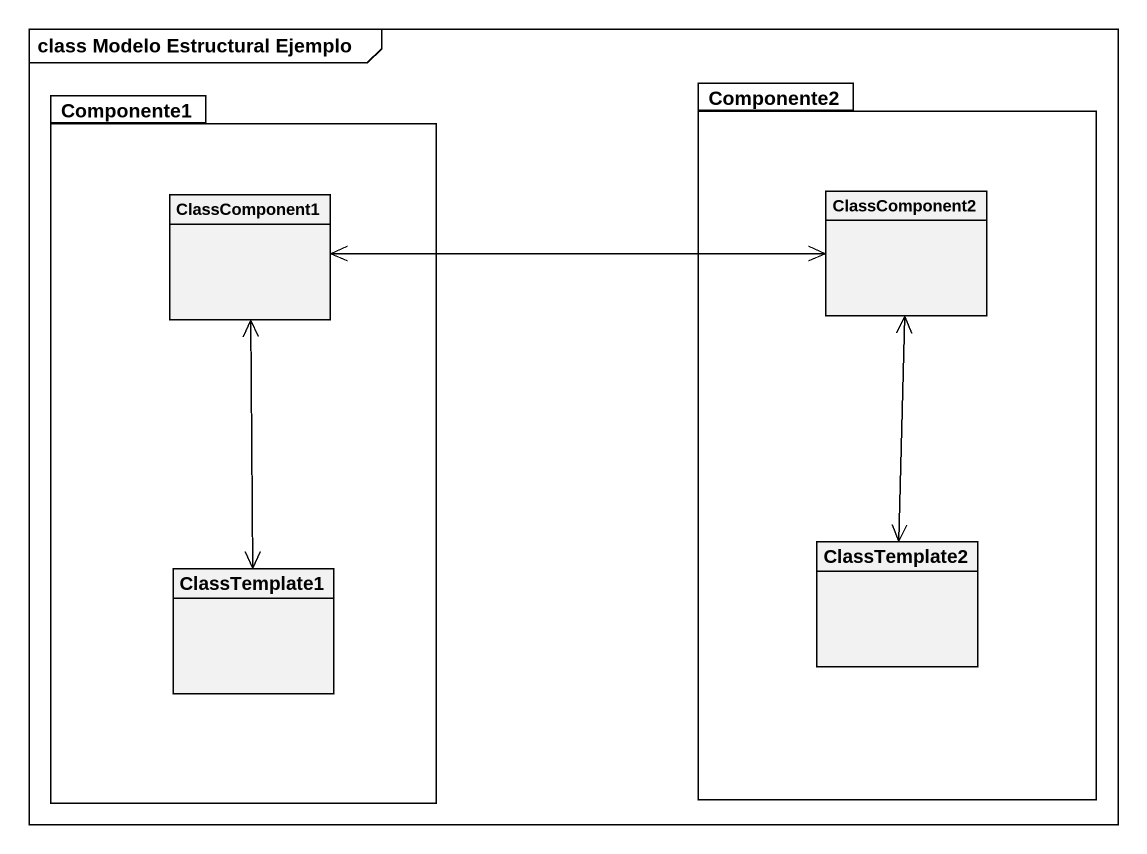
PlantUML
@startuml
mainframe class Modelo Estructural Ejemplo
hide circle
hide empty members
package Componente1 {
  class ClassComponent1
  class ClassTemplate1
}
package Componente2 {
  class ClassComponent2
  class ClassTemplate2
}
ClassComponent1 <--> ClassTemplate1
ClassComponent2 <-left-> ClassComponent1
ClassComponent2 <--> ClassTemplate2
@enduml
